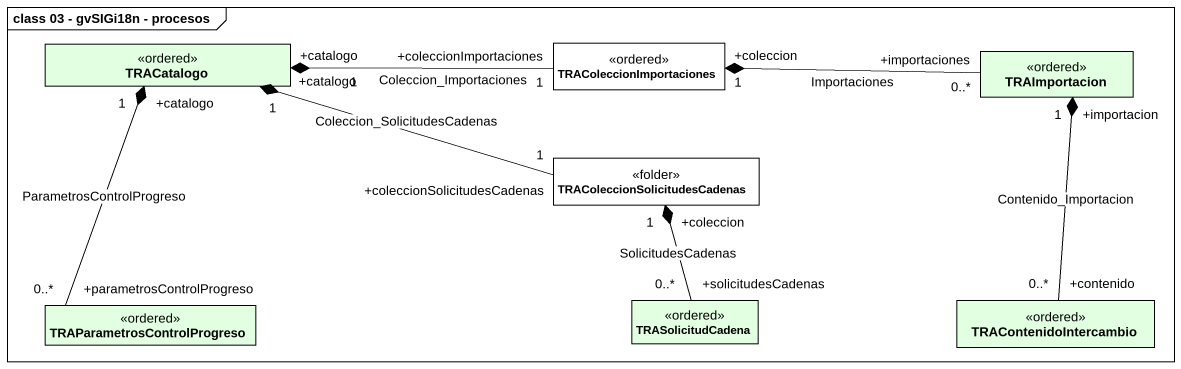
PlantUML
@startuml
mainframe class 03 - gvSIGi18n - procesos
hide circle
hide empty members
class TRACatalogo <<ordered>> #E2FFE2
class TRAColeccionImportaciones <<ordered>> #FFFFFF
class TRAImportacion <<ordered>> #E2FFE2
class "TRAColeccionSolicitudesCadenas" as TRAColeccionSolicitudesCaden <<folder>> #FFFFFF
class TRAParametrosControlProgreso <<ordered>> #E2FFE2
class TRASolicitudCadena <<ordered>> #E2FFE2
class TRAContenidoIntercambio <<ordered>> #E2FFE2
TRAColeccionImportaciones "+coleccionImportaciones\n1" -left-* "+catalogo\n1" TRACatalogo : Coleccion_Importaciones
TRAImportacion "+importaciones\n0..*" -left-* "+coleccion\n1" TRAColeccionImportaciones : Importaciones
TRAColeccionSolicitudesCaden "+coleccionSolicitudesCadenas\n1" -left-* "+catalogo\n1" TRACatalogo : Coleccion_SolicitudesCadenas
TRAParametrosControlProgreso "+parametrosControlProgreso\n0..*" -up-* "+catalogo\n1" TRACatalogo : ParametrosControlProgreso
TRASolicitudCadena "+solicitudesCadenas\n0..*" -up-* "+coleccion\n1" TRAColeccionSolicitudesCaden : SolicitudesCadenas
TRAContenidoIntercambio "+contenido\n0..*" -up-* "+importacion\n1" TRAImportacion : Contenido_Importacion
@enduml
